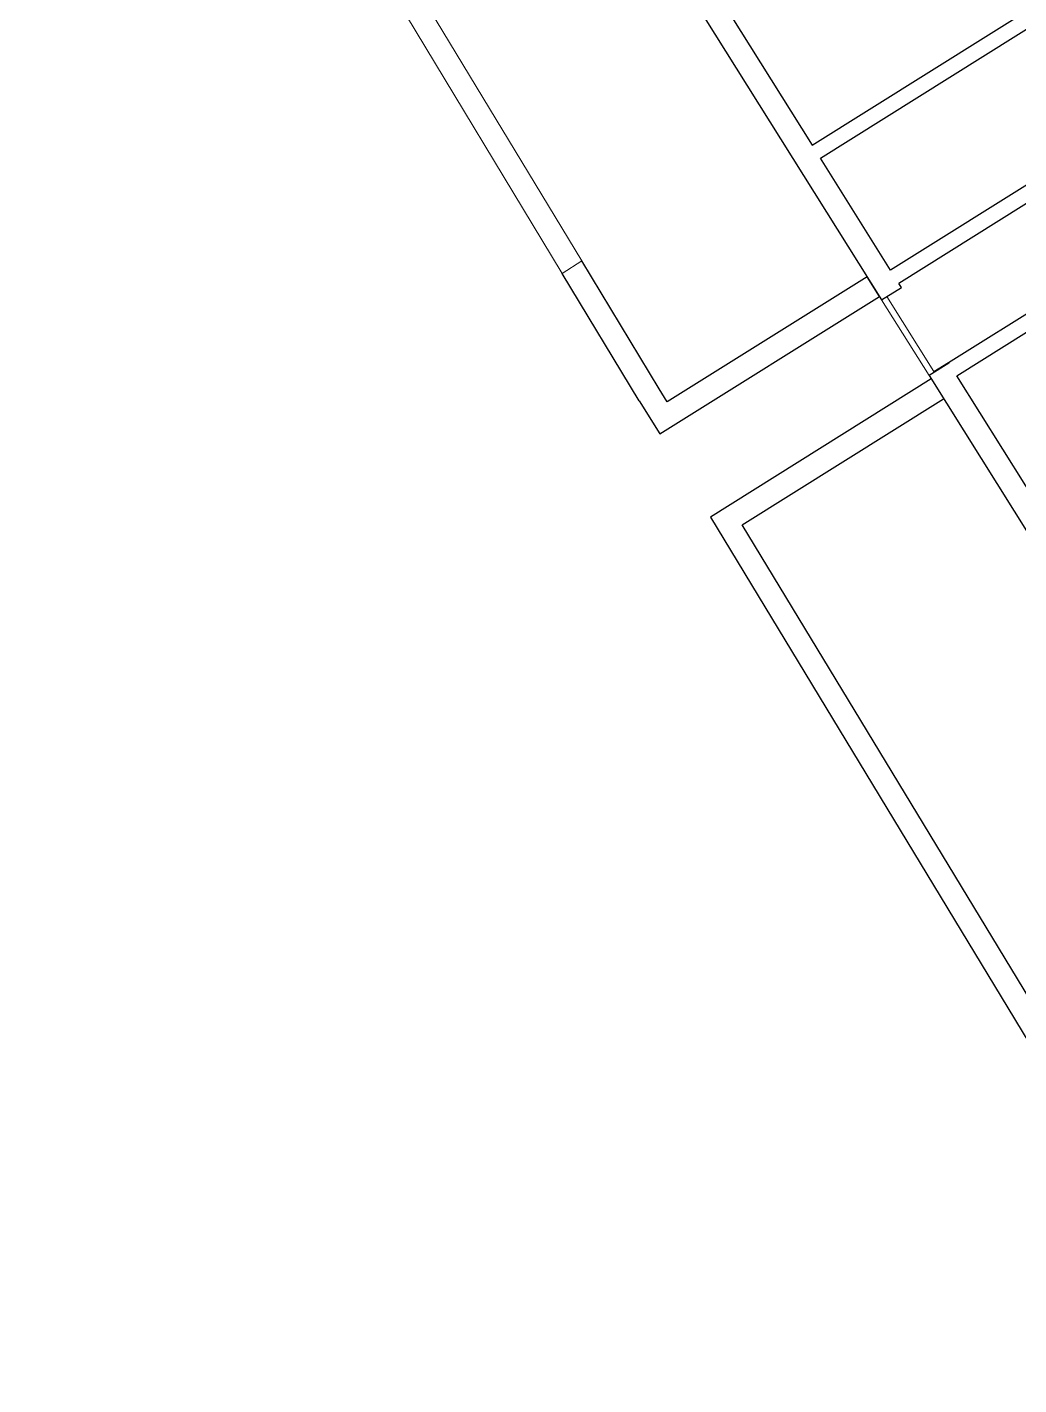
# Model space of a CAD drawing. Header units: millimetres. Extents: x -10201 to 171407, y -8645 to 72638.
# Drawn here: x 72410 to 85150, y 25907 to 43360 of the extents above; entities that cross this region are included whole.
import ezdxf

# ---------------------------------------------------------------- set-up
doc = ezdxf.new("R2010")
doc.units = ezdxf.units.MM
for name, color, linetype, lineweight in [('A-FLOR-____-OTLN', 9, 'Continuous', 9), ('A-WALL-____-MCUT', 9, 'Continuous', 25), ('A-WALL-____-OTLN', 9, 'Continuous', 9)]:
    doc.layers.add(name, color=color, linetype=linetype, lineweight=lineweight)

msp = doc.modelspace()

# ---------------------------------------------------------------- linework, layer by layer
at = {"layer": 'A-FLOR-____-OTLN'}
for p, q in [((83454.8, 39897), (84059.6, 38931.4)), ((84059.6, 38931.4), (84246, 39048.2)), ((84059.6, 38931.4), (84065.2, 38922.4))]:
    msp.add_line(p, q, dxfattribs=at)
at = {"layer": 'A-WALL-____-MCUT'}
for p, q in [((82494.5, 41844.6), (97050, 50961.5)), ((82600.7, 41675.1), (97156.2, 50792)), ((98194, 49436.6), (83502.9, 40234.7)), ((98300.2, 49267.1), (83609, 40065.2)), ((84246, 39048.2), (99025.3, 48305.3)), ((84352.2, 38878.7), (99131.5, 48135.8)), ((80373.2, 45231.3), (82494.5, 41844.6)), ((80119, 45072), (83387, 39854.5)), ((83502.9, 40234.7), (82600.7, 41675.1)), ((80528.8, 38712.4), (79537.1, 40354.3)), ((80273.3, 38555.2), (79282.9, 40195)), ((83201.2, 40151.1), (80634.6, 38543.5)), ((83360.5, 39896.9), (83201.2, 40151.1)), ((83387, 39854.5), (83641.2, 40013.7)), ((83641.2, 40013.7), (83609, 40065.2)), ((80539.6, 38130), (83360.5, 39896.9)), ((84251.7, 39039.1), (83997.5, 38879.9)), ((84246, 39048.2), (84251.7, 39039.1)), ((84024, 38837.5), (81188, 37061.2)), ((83997.5, 38879.9), (86194.3, 35372.6)), ((86448.5, 35531.8), (84352.2, 38878.7)), ((80634.6, 38543.5), (80528.8, 38712.4)), ((81597.6, 36963.8), (84183.2, 38583.3)), ((80273.3, 38555.2), (80539.6, 38130)), ((81188, 37061.2), (87939.5, 25907.2)), ((87911.3, 26533.1), (81597.6, 36963.8))]:
    msp.add_line(p, q, dxfattribs=at)
at = {"layer": 'A-WALL-____-OTLN'}
for p, q in [((72667.2, 51728.4), (79537.1, 40354.3)), ((79282.9, 40195), (72410.3, 51573.6)), ((79537.1, 40354.3), (79282.9, 40195)), ((83997.5, 38879.9), (83387, 39854.5)), ((84059.6, 38931.4), (84065.2, 38922.4))]:
    msp.add_line(p, q, dxfattribs=at)

doc.saveas('drawing.dxf')
